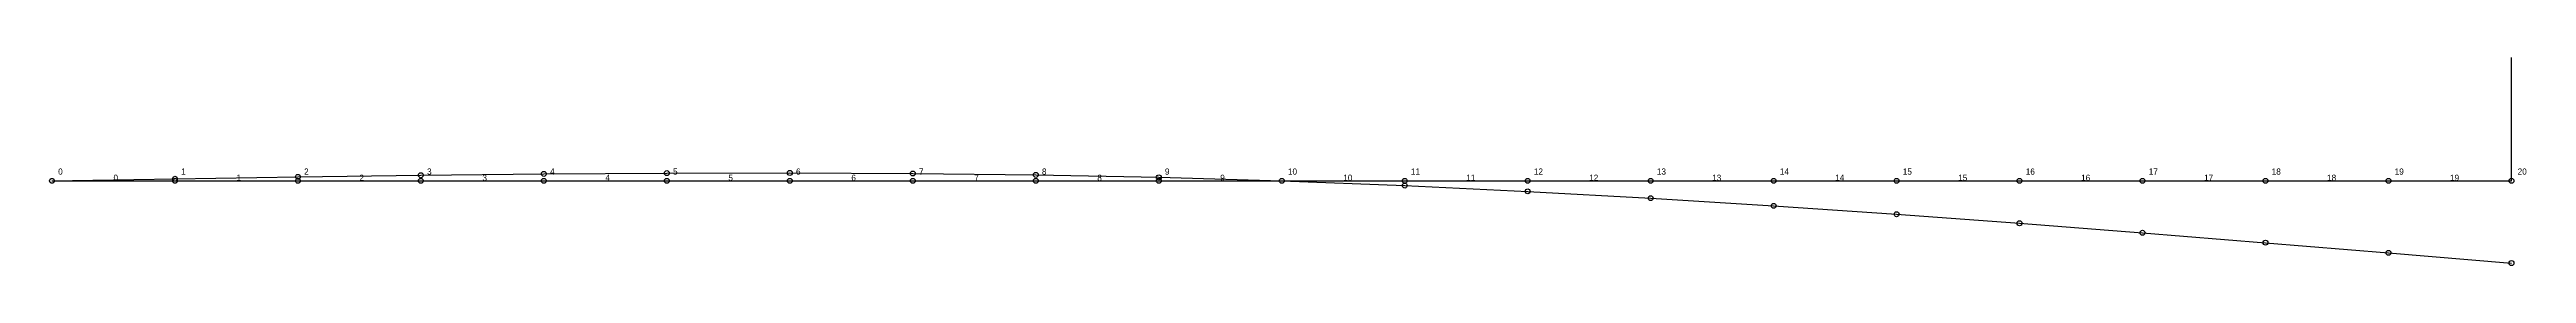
# Model space of a CAD drawing. Extents: x 0 to 20.1, y -0.7 to 1.
import ezdxf

# ---------------------------------------------------------------- set-up
doc = ezdxf.new("R2010")
doc.units = 0
doc.header["$MEASUREMENT"] = 0
for name, color, linetype in [('Deflected', 7, 'Continuous'), ('Information', 7, 'Continuous'), ('Undeflected', 7, 'Continuous')]:
    doc.layers.add(name, color=color, linetype=linetype)

msp = doc.modelspace()

# ---------------------------------------------------------------- linework, layer by layer
at = {"layer": 'Deflected', "color": 1}
for p, q in [((0, 0), (1, 0.0165)), ((1, 0.0165), (2, 0.032)), ((2, 0.032), (3, 0.0455)), ((3, 0.0455), (4, 0.056)), ((4, 0.056), (5, 0.0625)), ((5, 0.0625), (6, 0.064)), ((6, 0.064), (7, 0.0595)), ((7, 0.0595), (8, 0.048)), ((8, 0.048), (9, 0.0285)), ((9, 0.0285), (10, 0)), ((10, 0), (11, -0.038167)), ((11, -0.038167), (12, -0.085333)), ((12, -0.085333), (13, -0.1405)), ((13, -0.1405), (14, -0.202667)), ((14, -0.202667), (15, -0.270833)), ((15, -0.270833), (16, -0.344)), ((16, -0.344), (17, -0.421167)), ((17, -0.421167), (18, -0.501333)), ((18, -0.501333), (19, -0.5835)), ((19, -0.5835), (20, -0.666667))]:
    msp.add_line(p, q, dxfattribs=at)
for centre in [(0, 0), (1, 0.0165), (2, 0.032), (3, 0.0455), (4, 0.056), (5, 0.0625), (6, 0.064), (7, 0.0595), (8, 0.048), (9, 0.0285), (10, 0), (11, -0.038167), (12, -0.085333), (13, -0.1405), (14, -0.202667), (15, -0.270833), (16, -0.344), (17, -0.421167), (18, -0.501333), (19, -0.5835), (20, -0.666667)]:
    msp.add_circle(centre, 0.02, dxfattribs=at)
at = {"layer": 'Information', "color": 1}
msp.add_line((20, 0), (20, 1), dxfattribs=at)
at = {"layer": 'Undeflected', "color": 0}
for p, q in [((0, 0), (1, 0)), ((1, 0), (2, 0)), ((2, 0), (3, 0)), ((3, 0), (4, 0)), ((4, 0), (5, 0)), ((5, 0), (6, 0)), ((6, 0), (7, 0)), ((7, 0), (8, 0)), ((8, 0), (9, 0)), ((9, 0), (10, 0)), ((10, 0), (11, 0)), ((11, 0), (12, 0)), ((12, 0), (13, 0)), ((13, 0), (14, 0)), ((14, 0), (15, 0)), ((15, 0), (16, 0)), ((16, 0), (17, 0)), ((17, 0), (18, 0)), ((18, 0), (19, 0)), ((19, 0), (20, 0))]:
    msp.add_line(p, q, dxfattribs=at)
for centre in [(0, 0), (1, 0), (2, 0), (3, 0), (4, 0), (5, 0), (6, 0), (7, 0), (8, 0), (9, 0), (10, 0), (11, 0), (12, 0), (13, 0), (14, 0), (15, 0), (16, 0), (17, 0), (18, 0), (19, 0), (20, 0)]:
    msp.add_circle(centre, 0.02, dxfattribs=at)

# ---------------------------------------------------------------- texts
at = {"layer": 'Information', "color": 5}
for s, p in [('0', (0.05, 0.05)), ('1', (1.05, 0.05)), ('2', (2.05, 0.05)), ('3', (3.05, 0.05)), ('4', (4.05, 0.05)), ('5', (5.05, 0.05)), ('6', (6.05, 0.05)), ('7', (7.05, 0.05)), ('8', (8.05, 0.05)), ('9', (9.05, 0.05)), ('10', (10.05, 0.05)), ('11', (11.05, 0.05)), ('12', (12.05, 0.05)), ('13', (13.05, 0.05)), ('14', (14.05, 0.05)), ('15', (15.05, 0.05)), ('16', (16.05, 0.05)), ('17', (17.05, 0.05)), ('18', (18.05, 0.05)), ('19', (19.05, 0.05)), ('20', (20.05, 0.05))]:
    msp.add_text(s, height=0.05, dxfattribs=at).set_placement(p)
at = {"layer": 'Information', "color": 0}
for s, p in [('0', (0.5, 0)), ('1', (1.5, 0)), ('2', (2.5, 0)), ('3', (3.5, 0)), ('4', (4.5, 0)), ('5', (5.5, 0)), ('6', (6.5, 0)), ('7', (7.5, 0)), ('8', (8.5, 0)), ('9', (9.5, 0)), ('10', (10.5, 0)), ('11', (11.5, 0)), ('12', (12.5, 0)), ('13', (13.5, 0)), ('14', (14.5, 0)), ('15', (15.5, 0)), ('16', (16.5, 0)), ('17', (17.5, 0)), ('18', (18.5, 0)), ('19', (19.5, 0))]:
    msp.add_text(s, height=0.05, dxfattribs=at).set_placement(p)

doc.saveas('drawing.dxf')
